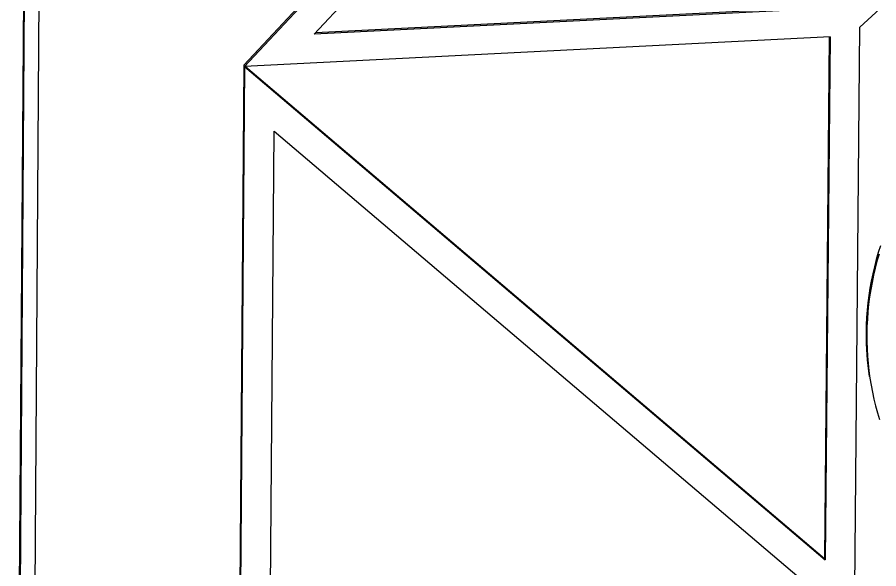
# Model space of a CAD drawing. Header units: millimetres. Extents: x -582 to 3448, y -204 to 2611.
# Drawn here: x 589.33 to 604.09, y 682.47 to 691.93 of the extents above; entities that cross this region are included whole.
import ezdxf

# ---------------------------------------------------------------- set-up
doc = ezdxf.new("R2010")
doc.units = ezdxf.units.MM
doc.header["$MEASUREMENT"] = 0
doc.layers.add('Utwórz2D linie widoczne', color=7, linetype='Continuous', true_color=0x000000)

msp = doc.modelspace()

# ---------------------------------------------------------------- linework, layer by layer
at = {"layer": 'Utwórz2D linie widoczne'}
for p, q in [((589.523, 704.774), (589.33, 677.097)), ((589.536, 704.751), (589.342, 677.072)), ((589.601, 677.332), (589.792, 704.515)), ((594.416, 691.635), (603.868, 701.746)), ((602.633, 701.189), (593.212, 691.106)), ((602.669, 701.19), (593.224, 691.083)), ((603.771, 691.757), (613.891, 701.11)), ((603.41, 692.088), (594.416, 691.635)), ((603.398, 692.111), (594.439, 691.66)), ((603.675, 681.516), (603.771, 691.757)), ((603.258, 691.588), (593.224, 691.083)), ((603.245, 691.587), (603.162, 682.643)), ((603.258, 691.588), (603.174, 682.619)), ((593.212, 691.106), (593.135, 681.003)), ((593.212, 691.106), (593.224, 691.083)), ((593.224, 691.083), (593.147, 680.979)), ((593.224, 691.083), (603.174, 682.619)), ((593.232, 691.083), (593.239, 691.083)), ((593.239, 691.083), (603.162, 682.643)), ((593.662, 681.005), (593.732, 689.971)), ((593.732, 689.971), (603.675, 681.516)), ((604.123, 688.008), (604.085, 687.889)), ((604.085, 687.889), (604.051, 687.769)), ((604.098, 687.865), (604.063, 687.745)), ((604.051, 687.769), (604.019, 687.647)), ((604.063, 687.745), (604.032, 687.623)), ((604.019, 687.647), (603.991, 687.525)), ((604.032, 687.623), (604.003, 687.501)), ((603.991, 687.525), (603.965, 687.402)), ((604.003, 687.501), (603.978, 687.378)), ((603.943, 687.278), (603.923, 687.153)), ((603.965, 687.402), (603.943, 687.278)), ((603.978, 687.378), (603.955, 687.254)), ((603.923, 687.153), (603.907, 687.027)), ((603.936, 687.129), (603.92, 687.003)), ((603.955, 687.254), (603.936, 687.129)), ((603.907, 687.027), (603.895, 686.901)), ((603.92, 687.003), (603.907, 686.877)), ((603.895, 686.901), (603.885, 686.774)), ((603.907, 686.877), (603.898, 686.75)), ((603.885, 686.774), (603.879, 686.646)), ((603.898, 686.75), (603.891, 686.622)), ((603.879, 686.646), (603.876, 686.517)), ((603.891, 686.622), (603.889, 686.493)), ((603.876, 686.517), (603.876, 686.423)), ((603.876, 686.423), (603.878, 686.328)), ((603.889, 686.493), (603.889, 686.365)), ((603.878, 686.328), (603.881, 686.234)), ((603.881, 686.234), (603.887, 686.139)), ((603.889, 686.365), (603.893, 686.238)), ((603.893, 686.238), (603.9, 686.112)), ((603.887, 686.139), (603.895, 686.045)), ((603.9, 686.112), (603.91, 685.986)), ((603.895, 686.045), (603.904, 685.951)), ((603.904, 685.951), (603.915, 685.857)), ((603.91, 685.986), (603.924, 685.862)), ((603.915, 685.857), (603.928, 685.763)), ((603.924, 685.862), (603.941, 685.739)), ((603.941, 685.739), (603.961, 685.618)), ((603.961, 685.618), (603.984, 685.497)), ((603.984, 685.497), (604.011, 685.377)), ((604.011, 685.377), (604.04, 685.259)), ((604.04, 685.259), (604.072, 685.142)), ((604.072, 685.142), (604.108, 685.027)), ((603.162, 682.643), (603.174, 682.619))]:
    msp.add_line(p, q, dxfattribs=at)

doc.saveas('drawing.dxf')
